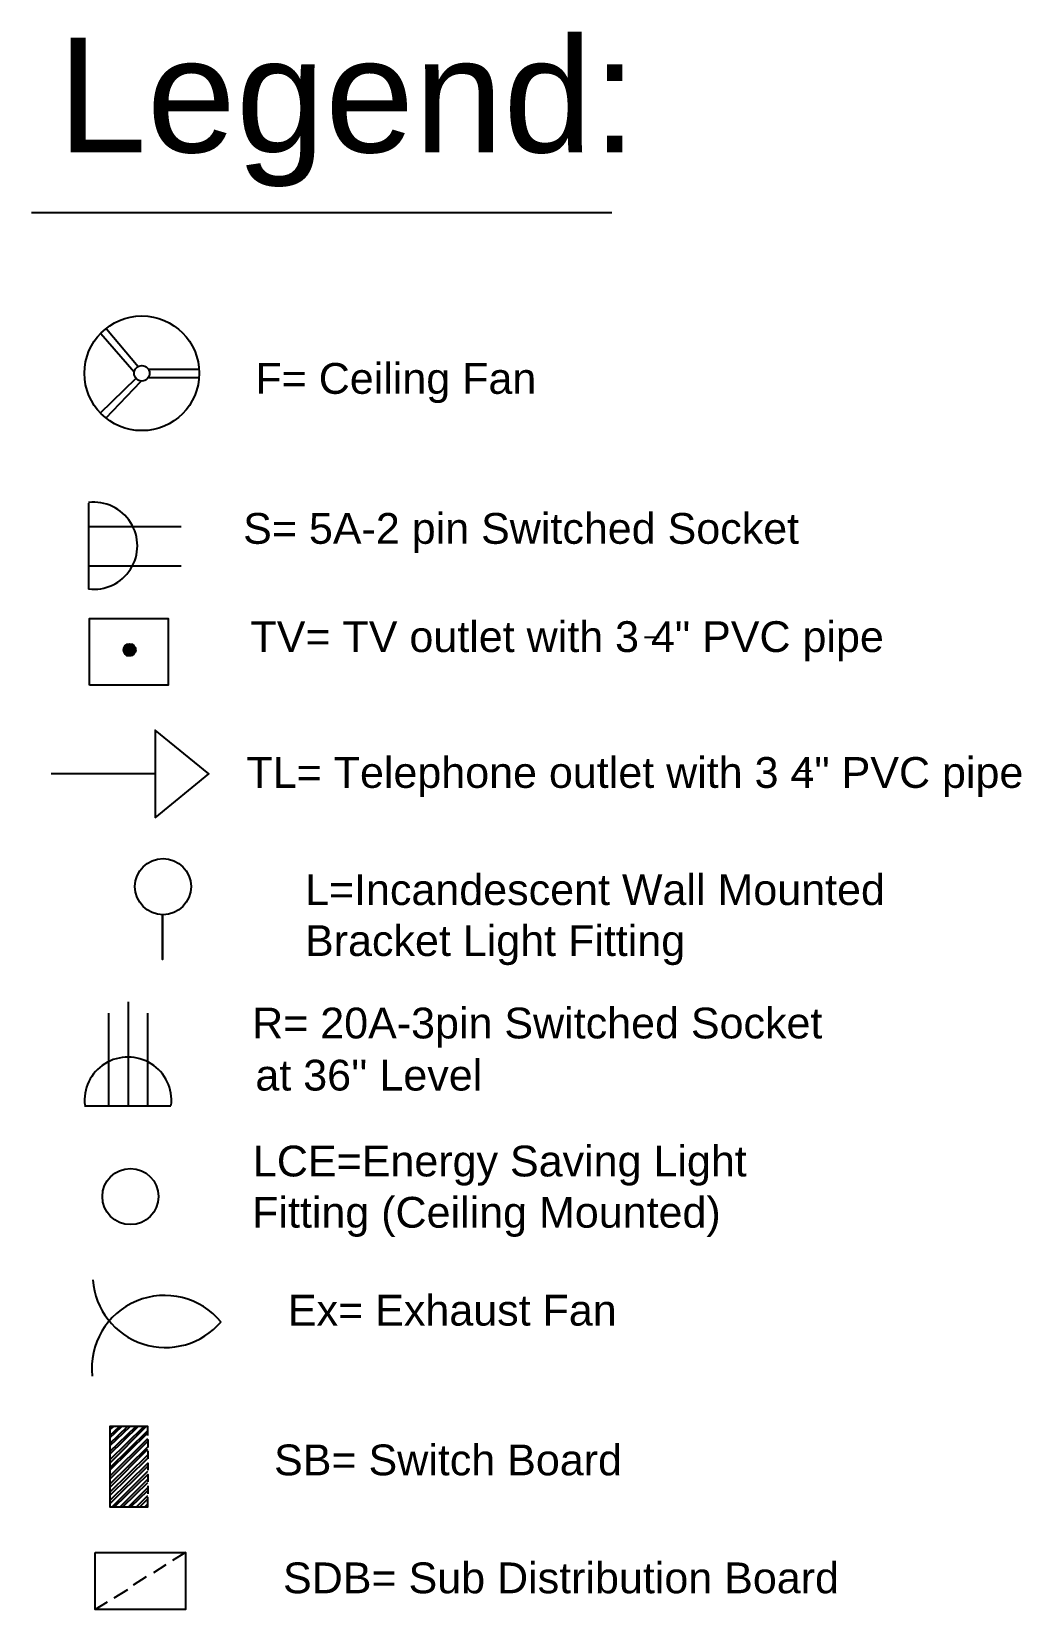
# Model space of a CAD drawing. Header units: inches. Extents: x 61 to 2163, y 256 to 1325.
# Drawn here: x 1775 to 2163, y 628 to 1247 of the extents above; entities that cross this region are included whole.
import ezdxf

# ---------------------------------------------------------------- set-up
doc = ezdxf.new("R2010")
doc.units = ezdxf.units.IN
doc.header["$MEASUREMENT"] = 0
for name, color, linetype in [('PDF_PDF_Geometry', 7, 'Continuous'), ('PDF_PDF_Solid Fills', 7, 'Continuous'), ('PDF_Text', 7, 'Continuous')]:
    doc.layers.add(name, color=color, linetype=linetype)
doc.styles.add('PDF Arial', font='arial.ttf')

msp = doc.modelspace()

# ---------------------------------------------------------------- hatches: boundary and pattern name
at = {"layer": 'PDF_PDF_Solid Fills', "transparency": 33554559}
msp.add_hatch(color=256, dxfattribs=at).paths.add_polyline_path([(1814.58, 1005.89), (1813.94, 1006.21), (1812.35, 1006.21), (1811.71, 1005.89), (1810.75, 1003.98), (1811.07, 1003.02), (1811.39, 1002.38), (1812.35, 1001.43), (1813.94, 1001.43), (1814.58, 1002.06), (1815.22, 1002.38), (1815.53, 1003.02), (1815.53, 1004.61), (1815.22, 1005.25)])

# ---------------------------------------------------------------- linework, layer by layer
at = {"layer": 'PDF_PDF_Geometry', "lineweight": 25}
for points in [[(1775.03, 1175.56), (2002.43, 1175.56)], [(1815.22, 1113.05), (1802.14, 1128.04)], [(1804.37, 1129.95), (1816.81, 1115.28)], [(1840.73, 1114.01), (1820.96, 1114.01)], [(1815.85, 1110.5), (1801.82, 1096.78)], [(1817.77, 1109.22), (1804.05, 1094.87)], [(1840.73, 1110.82), (1820.96, 1110.82)], [(1797.36, 1061.7), (1797.36, 1027.9)], [(1797.36, 1052.45), (1833.71, 1052.45)], [(1797.36, 1037.14), (1833.71, 1037.14)], [(2015.18, 1009.08), (2020.92, 1009.08)], [(1823.51, 955.5), (1782.69, 955.5)], [(2074.82, 956.78), (2080.56, 956.78)], [(1812.98, 825.38), (1812.98, 866.2)], [(1805.33, 825.38), (1805.33, 861.74)], [(1820.64, 825.38), (1820.64, 861.74)], [(1795.76, 825.38), (1829.57, 825.38)], [(1805.65, 699.4), (1806.29, 699.72)], [(1805.65, 696.21), (1809.48, 699.72)], [(1805.65, 693.02), (1812.66, 699.72)], [(1805.65, 689.84), (1815.85, 699.72)], [(1805.65, 686.65), (1819.04, 699.72)], [(1805.65, 698.45), (1807.24, 699.72)], [(1805.65, 695.26), (1810.43, 699.72)], [(1805.65, 692.07), (1813.62, 699.72)], [(1805.65, 688.88), (1816.81, 699.72)], [(1805.65, 685.37), (1820, 699.72)], [(1820.64, 696.21), (1820.64, 699.72), (1805.65, 699.72), (1805.65, 668.15), (1820.64, 668.15), (1820.64, 671.98)], [(1805.65, 683.46), (1820.64, 698.13)], [(1805.65, 682.5), (1820.64, 697.17)], [(1805.65, 680.27), (1820.64, 694.94)], [(1805.65, 678.99), (1820.64, 693.98)], [(1820.64, 694.62), (1820.64, 691.43)], [(1805.65, 677.08), (1820.64, 691.75)], [(1805.65, 675.8), (1820.64, 690.79)], [(1805.65, 673.89), (1820.64, 688.56)], [(1805.65, 672.61), (1820.64, 687.28)], [(1820.64, 690.15), (1820.64, 686.96)], [(1805.65, 670.7), (1820.64, 685.37), (1820.64, 682.5)], [(1805.65, 669.42), (1820.64, 684.09)], [(1806.6, 668.15), (1820.64, 682.18)], [(1807.56, 668.15), (1820.64, 680.91), (1820.64, 678.03)], [(1809.79, 668.15), (1820.64, 678.99)], [(1810.75, 668.15), (1820.64, 677.72)], [(1812.98, 668.15), (1820.64, 675.8)], [(1813.94, 668.15), (1820.64, 674.53)], [(1820.64, 676.44), (1820.64, 673.25)], [(1816.17, 668.15), (1820.64, 672.61)], [(1817.45, 668.15), (1820.64, 671.34)], [(1819.36, 668.15), (1820.64, 669.42)], [(1820.64, 668.15), (1820.64, 668.15)], [(1835.31, 650.29), (1830.21, 647.1)], [(1827.65, 645.5), (1822.87, 642.32)], [(1820, 640.72), (1814.9, 637.53)], [(1812.66, 635.62), (1807.24, 632.43)], [(1804.69, 630.83), (1799.91, 627.96)]]:
    msp.add_lwpolyline(points, dxfattribs=at)
for points in [[(1797.68, 990.26), (1797.68, 1016.41), (1824.46, 1016.41), (1828.61, 1016.41), (1828.61, 990.26)], [(1823.51, 938.28), (1844.56, 955.5), (1823.51, 972.72)], [(1826.38, 900.01), (1826.38, 882.78)], [(1799.91, 650.29), (1835.31, 650.29), (1835.31, 627.96), (1799.91, 627.96)]]:
    msp.add_lwpolyline(points, close=True, dxfattribs=at)
for centre, radius in [((1818.25, 1112.57), 22.48), ((1818.25, 1112.57), 3.03), ((1813.46, 1004.14), 2.39), ((1826.54, 911.33), 11), ((1826.54, 911.33), 11), ((1813.78, 789.82), 11)]:
    msp.add_circle(centre, radius, dxfattribs=at)
for centre, radius, start, end in [((1799.43, 1044.96), 17.06, 263.12831, 96.87169), ((1812.82, 827.45), 17.06, 353.67772, 186.23976), ((1827.49, 759.2), 28.54, 184.14722, 319.77356), ((1827.18, 722.53), 28.54, 39.1443, 186.33351)]:
    msp.add_arc(centre, radius, start, end, dxfattribs=at)

# ---------------------------------------------------------------- texts
at = {"layer": 'PDF_Text', "attachment_point": 7, "style": 'PDF Arial'}
for s, insert, char_height in [('Legend:', (1785.24, 1185.62), 44.973), ('F= Ceiling Fan', (1862.74, 1100.89), 12.0689), ('S= 5A-2 pin Switched Socket', (1857.95, 1042.09), 12.0689), ('TV= TV outlet with 3 4" PVC pipe', (1860.82, 999.67), 12.0689), ('TL= Telephone outlet with 3 4" PVC pipe', (1859.23, 946.41), 12.0689), ('L=Incandescent Wall Mounted', (1882.19, 903.96), 12.0689), ('Bracket Light Fitting', (1882.19, 880.51), 12.0689), ('R= 20A-3pin Switched Socket', (1861.46, 848.18), 12.0689), ("at 36'' Level", (1862.74, 831.22), 12.0689), ('LCE=Energy Saving Light', (1861.78, 794.08), 12.0689), ('Fitting (Ceiling Mounted)', (1861.46, 773.99), 12.0689), ('Ex= Exhaust Fan', (1875.49, 739.07), 12.0689), ('SB= Switch Board', (1870.07, 680.38), 12.0689), ('SDB= Sub Distribution Board', (1873.58, 634.14), 12.0689)]:
    msp.add_mtext(s, dxfattribs=dict(at, insert=insert, char_height=char_height))

doc.saveas('drawing.dxf')
